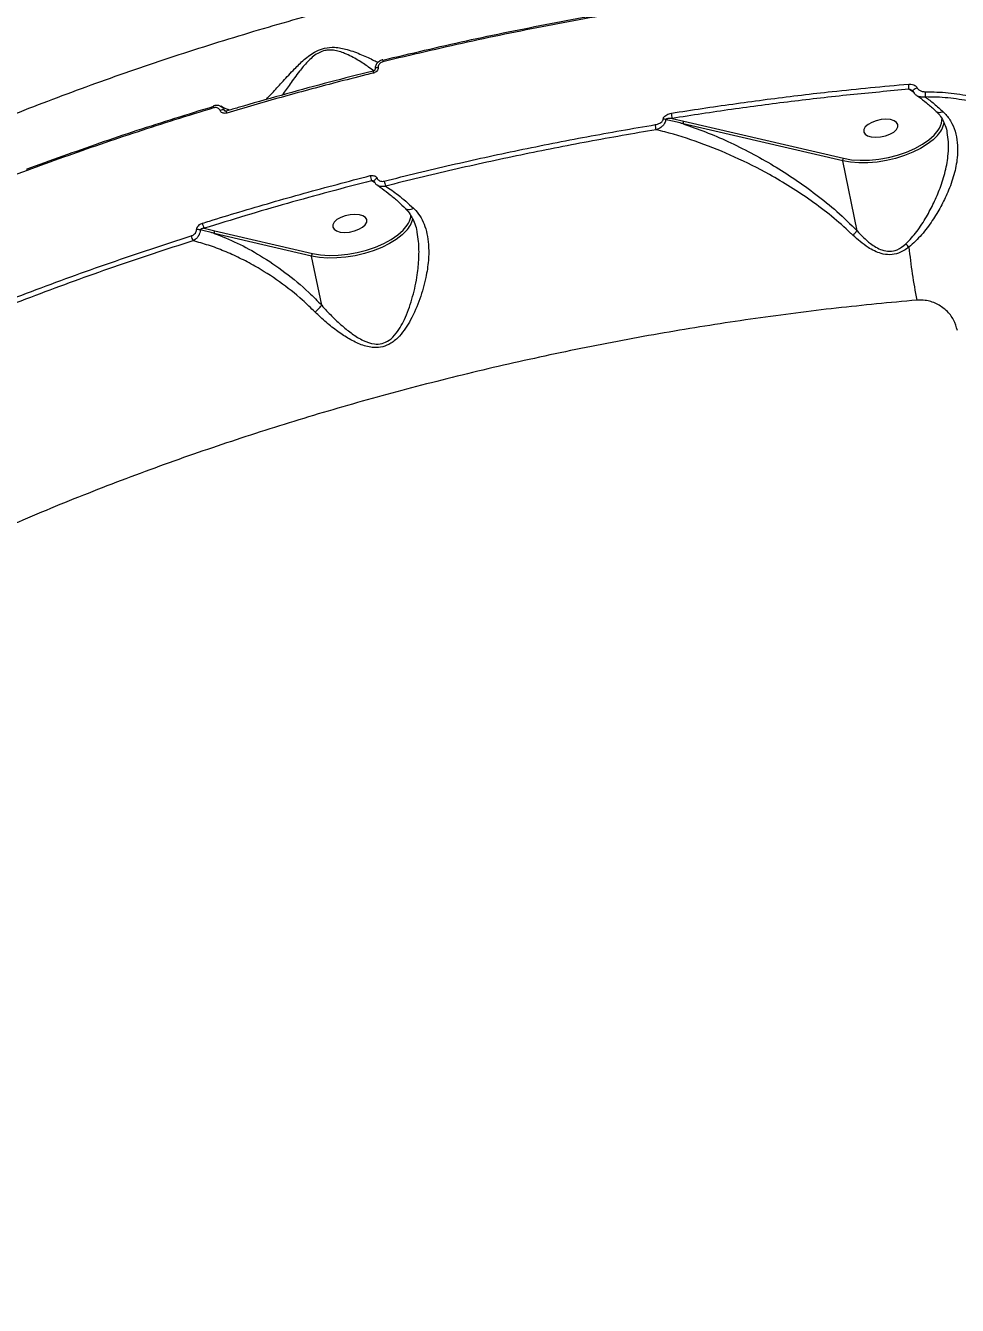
# Model space of a CAD drawing. Header units: millimetres. Extents: x -6901 to 7060, y -7557 to 6158.
# Drawn here: x -1207.9 to -968.3, y 652.4 to 981.6 of the extents above; entities that cross this region are included whole.
import ezdxf

# ---------------------------------------------------------------- set-up
doc = ezdxf.new("R2010")
doc.units = ezdxf.units.MM
for name, color, linetype in [('DIKOM_ОБЪЕКТ', 7, 'Continuous'), ('DIKOM_РАЗМЕР_ЗОНА', 7, 'Continuous'), ('DIKOM_РАЗМЕР_ОБЪЕКТА', 7, 'Continuous')]:
    doc.layers.add(name, color=color, linetype=linetype)
doc.styles.add('style1', font='arial.ttf', dxfattribs={"width": 0.8})
doc.dimstyles.new('1-50', dxfattribs={"dimtxt": 300, "dimasz": 200, "dimexe": 100, "dimexo": 0, "dimgap": 100, "dimtad": 1, "dimtxsty": 'style1', "dimcen": 200, "dimclrd": 7, "dimclre": 7, "dimclrt": 7, "dimadec": 1, "dimazin": 2, "dimtfac": 1, "dimtmove": 0, "dimatfit": 2, "dimfxl": 0, "dimlwd": 25, "dimlwe": 18, "dimarcsym": 0})

# ---------------------------------------------------------------- blocks, each defined once
blk = doc.blocks.new('*D2')
at = {"layer": 'Defpoints', "color": 0, "transparency": 16777216}
for p in [(-1102.73, 4151.17), (-5819.23, -4492.42), (4721.24, -4492.42)]:
    blk.add_point(p, dxfattribs=at)
at = {"layer": 'DIKOM_РАЗМЕР_ОБЪЕКТА', "color": 7, "lineweight": 18, "transparency": 16777216}
for p, q in [((-1102.73, 4151.17), (-5919.23, 4151.17)), ((4721.24, -4492.42), (-5919.23, -4492.42))]:
    blk.add_line(p, q, dxfattribs=at)
at = {"layer": 'DIKOM_РАЗМЕР_ОБЪЕКТА', "color": 7, "lineweight": 25, "transparency": 16777216}
blk.add_line((-5819.23, 3951.17), (-5819.23, -4292.42), dxfattribs=at)
at = {"layer": 'DIKOM_РАЗМЕР_ОБЪЕКТА', "color": 7, "transparency": 16777216}
for points in [[(-5852.56, 3951.17), (-5785.89, 3951.17), (-5819.23, 4151.17)], [(-5852.56, -4292.42), (-5785.89, -4292.42), (-5819.23, -4492.42)]]:
    blk.add_solid(points, dxfattribs=at)
at = {"layer": 'DIKOM_РАЗМЕР_ОБЪЕКТА', "color": 7, "transparency": 16777216, "insert": (-6072.4, -170.63), "char_height": 300, "attachment_point": 5, "rotation": 90, "style": 'style1'}
blk.add_mtext('8650', dxfattribs=at)
blk = doc.blocks.new('*D3')
at = {"layer": 'Defpoints', "color": 0, "transparency": 16777216}
for p in [(-1553.27, 6158.28), (-6450.85, -6312.94), (5659.92, -6312.94)]:
    blk.add_point(p, dxfattribs=at)
at = {"layer": 'DIKOM_РАЗМЕР_ЗОНА', "color": 7, "lineweight": 18, "transparency": 16777216}
for p, q in [((-1553.27, 6158.28), (-6550.85, 6158.28)), ((5659.92, -6312.94), (-6550.85, -6312.94))]:
    blk.add_line(p, q, dxfattribs=at)
at = {"layer": 'DIKOM_РАЗМЕР_ЗОНА', "color": 7, "lineweight": 25, "transparency": 16777216}
blk.add_line((-6450.85, 5958.28), (-6450.85, -6112.94), dxfattribs=at)
at = {"layer": 'DIKOM_РАЗМЕР_ЗОНА', "color": 7, "transparency": 16777216}
for points in [[(-6484.18, 5958.28), (-6417.52, 5958.28), (-6450.85, 6158.28)], [(-6484.18, -6112.94), (-6417.52, -6112.94), (-6450.85, -6312.94)]]:
    blk.add_solid(points, dxfattribs=at)
at = {"layer": 'DIKOM_РАЗМЕР_ЗОНА', "color": 7, "transparency": 16777216, "insert": (-6704.02, -77.33), "char_height": 300, "attachment_point": 5, "rotation": 90, "style": 'style1'}
blk.add_mtext('12500', dxfattribs=at)

msp = doc.modelspace()

# ---------------------------------------------------------------- linework, layer by layer
at = {"layer": 'DIKOM_ОБЪЕКТ', "color": 7, "linetype": 'Continuous', "lineweight": 15}
for p, q in [((-979.534, 964.411), (-980.773, 965.175)), ((-1041.649, 957.688), (-1038.609, 956.989)), ((-997.779, 946.753), (-1038.823, 956.319)), ((-1038.609, 956.989), (-997.564, 947.422)), ((-994.089, 928.8), (-997.779, 946.753)), ((-1118.058, 941.115), (-1118.945, 941.664)), ((-1162.026, 929.433), (-1159.232, 928.795)), ((-1159.232, 928.795), (-1134.162, 922.951)), ((-1134.376, 922.282), (-1159.446, 928.125)), ((-1131.776, 909.629), (-1134.376, 922.282))]:
    msp.add_line(p, q, dxfattribs=at)
at = {"layer": 'DIKOM_ОБЪЕКТ', "color": 7, "linetype": 'Continuous', "lineweight": 15, "flags": 128}
for points in [[(-1116.098, 972.779), (-1116.092, 972.778), (-1116.073, 972.751), (-1116.046, 972.691)], [(-1117.255, 970.811), (-1117.448, 970.779), (-1117.627, 970.729), (-1117.783, 970.665), (-1117.911, 970.587), (-1118.005, 970.5), (-1118.061, 970.407), (-1118.078, 970.311), (-1118.077, 970.305)], [(-979.707, 964.682), (-979.722, 964.767), (-979.68, 964.908), (-979.566, 965.063), (-979.39, 965.22), (-979.165, 965.364), (-978.909, 965.486), (-978.644, 965.575)], [(-1156.222, 959.068), (-1156.25, 959.226), (-1156.268, 959.361), (-1156.273, 959.468), (-1156.266, 959.544), (-1156.247, 959.584), (-1156.233, 959.591)], [(-997.564, 947.422), (-995.514, 947.074), (-993.281, 946.921), (-990.919, 946.967), (-988.486, 947.211), (-986.041, 947.647), (-983.642, 948.264), (-981.347, 949.047), (-979.213, 949.978), (-977.289, 951.034), (-975.624, 952.19), (-974.257, 953.417), (-973.221, 954.686), (-972.905, 955.199)], [(-989.284, 952.837), (-988.039, 952.931), (-986.788, 953.205), (-985.633, 953.637), (-984.666, 954.192), (-983.967, 954.825), (-983.591, 955.485), (-983.57, 956.117), (-983.905, 956.672), (-984.569, 957.104), (-985.508, 957.378), (-986.645, 957.472), (-987.89, 957.378), (-989.141, 957.104), (-990.297, 956.672), (-991.263, 956.117), (-991.963, 955.485), (-992.338, 954.825), (-992.359, 954.192), (-992.024, 953.637), (-991.361, 953.205), (-990.422, 952.931), (-989.284, 952.837)], [(-973.428, 953.272), (-974.517, 952.195), (-976.018, 951.031), (-977.777, 949.947), (-979.755, 948.966), (-981.909, 948.111), (-984.192, 947.399), (-986.555, 946.846), (-988.947, 946.464), (-991.316, 946.262), (-993.61, 946.242), (-995.78, 946.407), (-997.779, 946.753)], [(-1117.537, 942.271), (-1117.753, 942.163), (-1117.946, 942.035), (-1118.103, 941.896), (-1118.216, 941.752), (-1118.277, 941.613), (-1118.285, 941.486), (-1118.269, 941.433)], [(-1125.881, 928.366), (-1124.637, 928.46), (-1123.386, 928.734), (-1122.23, 929.166), (-1121.264, 929.721), (-1120.564, 930.354), (-1120.189, 931.014), (-1120.168, 931.646), (-1120.502, 932.201), (-1121.166, 932.633), (-1122.105, 932.907), (-1123.243, 933.001), (-1124.488, 932.907), (-1125.739, 932.633), (-1126.894, 932.201), (-1127.861, 931.646), (-1128.56, 931.014), (-1128.936, 930.354), (-1128.957, 929.721), (-1128.622, 929.166), (-1127.958, 928.734), (-1127.019, 928.46), (-1125.881, 928.366)], [(-1110.025, 928.801), (-1111.114, 927.724), (-1112.616, 926.56), (-1114.374, 925.476), (-1116.352, 924.495), (-1118.506, 923.64), (-1120.79, 922.928), (-1123.153, 922.375), (-1125.545, 921.993), (-1127.914, 921.791), (-1130.208, 921.771), (-1132.378, 921.936), (-1134.376, 922.282)], [(-1134.162, 922.951), (-1132.111, 922.603), (-1129.878, 922.45), (-1127.517, 922.496), (-1125.084, 922.74), (-1122.638, 923.176), (-1120.239, 923.793), (-1117.945, 924.576), (-1115.81, 925.507), (-1113.887, 926.563), (-1112.221, 927.719), (-1110.854, 928.946), (-1109.818, 930.215), (-1109.502, 930.728)]]:
    msp.add_lwpolyline(points, dxfattribs=at)
at = {"layer": 'DIKOM_ОБЪЕКТ', "color": 7, "linetype": 'Continuous', "lineweight": 15}
for centre, radius, start, end in [((-1114.641, 972.706), 1.459, 177.13195, 197.39865), ((-1117.3, 969.753), 1.238, 174.72672, 198.72145), ((-984.326, 965.756), 3.6, 350.71207, 12.41658), ((-980.767, 963.992), 4.302, 349.38929, 7.25081), ((-1158.937, 960.668), 0.698, 159.41444, 203.3556), ((-1157.302, 958.588), 1.303, 69.48148, 118.15111), ((-1050.806, 957.121), 9.174, 3.54357, 11.98232), ((-1056.504, 953.875), 10.76, 4.78969, 11.85536), ((-1043.957, 955.708), 1.815, 69.59714, 89.91508), ((-1038.109, 956.46), 0.728, 133.37373, 191.1353), ((-978.414, 957.99), 6.864, 316.58543, 349.14665), ((-977.034, 957.675), 4.815, 329.04835, 2.07177), ((-997.064, 946.893), 0.728, 133.37264, 191.13553), ((-1110.967, 944.617), 8.508, 191.21051, 200.31629), ((-1106.382, 943.439), 9.529, 191.34412, 199.32383), ((-1115.153, 933.624), 7.039, 316.75686, 346.21339), ((-1113.803, 933.274), 4.998, 329.37056, 355.23344), ((-1163.612, 927.029), 2.056, 73.94215, 99.69757), ((-1158.43, 931.485), 4.14, 190.86727, 209.70505), ((-1158.732, 928.265), 0.728, 133.38241, 191.13074), ((-1161.333, 928.25), 4.112, 191.07777, 209.69171), ((-988.474, 918.295), 9.932, 38.95676, 45.64908), ((-1133.662, 922.422), 0.728, 133.37035, 191.13753), ((-812.84, 942.447), 168.864, 186.08779, 190.75185)]:
    msp.add_arc(centre, radius, start, end, dxfattribs=at)
for points, knots in [([(-1392.428, 837.204), (-1390.636, 839.493), (-1385.931, 845.498), (-1377.088, 855.126), (-1366.055, 866.05), (-1354.065, 876.705), (-1341.239, 887.063), (-1327.642, 897.102), (-1313.056, 906.985), (-1297.489, 916.67), (-1280.974, 926.118), (-1263.868, 935.126), (-1246.245, 943.671), (-1228.187, 951.745), (-1209.403, 959.476), (-1189.93, 966.825), (-1169.821, 973.755), (-1149.504, 980.119), (-1129.055, 985.908), (-1108.549, 991.127), (-1087.663, 995.858), (-1066.456, 1000.064), (-1044.996, 1003.717), (-1023.733, 1006.743), (-1002.738, 1009.144), (-982.07, 1010.939), (-961.411, 1012.155), (-940.837, 1012.763), (-920.418, 1012.751), (-901.998, 1012.152), (-885.482, 1011.167), (-875.763, 1010.265), (-870.898, 1009.814)], [0, 0, 0, 0, 0.0213229, 0.0559646, 0.0906345, 0.1252764, 0.1589414, 0.1926323, 0.2262974, 0.2609393, 0.2956097, 0.3302517, 0.3639414, 0.3976567, 0.4313463, 0.4660117, 0.5007054, 0.5353709, 0.5691159, 0.6028868, 0.6366318, 0.6713524, 0.7061012, 0.7408219, 0.7746511, 0.8085063, 0.8423356, 0.8771407, 0.9119739, 0.946779, 0.9733646, 1, 1, 1, 1]), ([(-1116.046, 972.691), (-1108.901, 974.384), (-1094.612, 977.77), (-1072.903, 982.17), (-1051.042, 986.102), (-1036.406, 988.236), (-1029.088, 989.302)], [0, 0, 0, 0, 0.2485966, 0.4971936, 0.7485967, 1, 1, 1, 1]), ([(-1028.879, 988.911), (-1036.132, 987.856), (-1050.637, 985.744), (-1072.465, 981.83), (-1094.307, 977.415), (-1108.791, 973.985), (-1116.033, 972.27)], [0, 0, 0, 0, 0.2485966, 0.4971931, 0.7485966, 1, 1, 1, 1]), ([(-1146.172, 962.499), (-1145.536, 963.155), (-1144.182, 964.553), (-1141.711, 967.282), (-1139.104, 970.134), (-1136.769, 972.438), (-1134.857, 973.976), (-1133.128, 975.071), (-1130.919, 975.91), (-1128.696, 976.053), (-1126.793, 975.802), (-1124.347, 975.203), (-1121.437, 974.069), (-1118.812, 972.866), (-1117.629, 972.269), (-1117.284, 972.094)], [0, 0, 0, 0, 0.1027495, 0.2188812, 0.3373562, 0.4244354, 0.4686696, 0.5141515, 0.5657608, 0.6255363, 0.668726, 0.7129359, 0.8300442, 0.9504387, 1, 1, 1, 1]), ([(-1118.338, 969.894), (-1118.785, 970.218), (-1119.965, 971.073), (-1122.423, 972.707), (-1125.03, 974.099), (-1127.225, 974.925), (-1128.733, 975.273), (-1130.033, 975.305), (-1131.299, 975.086), (-1132.109, 974.786), (-1133.207, 974.188), (-1134.258, 973.417), (-1135.862, 971.851), (-1137.798, 969.491), (-1139.957, 966.528), (-1141.292, 964.634), (-1141.949, 963.702)], [0, 0, 0, 0, 0.0808804, 0.2135084, 0.3457825, 0.3923739, 0.4387903, 0.4851603, 0.499344, 0.5410872, 0.5510064, 0.5979226, 0.6451618, 0.7406112, 0.872367, 1, 1, 1, 1]), ([(-1116.095, 972.769), (-1116.14, 972.761), (-1116.478, 972.702), (-1117.068, 972.378), (-1117.702, 971.74), (-1118.065, 970.998), (-1118.046, 970.508), (-1118.039, 970.313)], [0, 0, 0, 0, 0.0402875, 0.2978163, 0.5605186, 0.8252646, 1, 1, 1, 1]), ([(-1116.033, 972.27), (-1116.194, 972.216), (-1116.517, 972.107), (-1116.91, 971.777), (-1117.175, 971.368), (-1117.257, 971.028), (-1117.255, 970.845), (-1117.255, 970.811)], [0, 0, 0, 0, 0.2363464, 0.4725824, 0.7091213, 0.9458243, 1, 1, 1, 1]), ([(-1118.53, 969.86), (-1119.024, 969.74), (-1123.251, 968.716), (-1131.166, 966.649), (-1142.251, 963.642), (-1150.609, 961.276), (-1155.24, 959.878), (-1156.23, 959.579)], [0, 0, 0, 0, 0.0388025, 0.3322387, 0.6263008, 0.9201061, 1, 1, 1, 1]), ([(-1118.472, 969.356), (-1119.117, 969.195), (-1122.343, 968.392), (-1130.286, 966.36), (-1142.26, 963.146), (-1151.566, 960.428), (-1156.222, 959.068)], [0, 0, 0, 0, 0.0507678, 0.253848, 0.6266955, 1, 1, 1, 1]), ([(-1118.082, 970.307), (-1118.081, 970.284), (-1118.079, 970.242), (-1118.135, 970.125), (-1118.235, 970.013), (-1118.373, 969.917), (-1118.482, 969.883), (-1118.535, 969.866)], [0, 0, 0, 0, 0.2581247, 0.4670283, 0.6437383, 0.826186, 1, 1, 1, 1]), ([(-1117.255, 970.811), (-1117.254, 970.777), (-1117.252, 970.595), (-1117.334, 970.257), (-1117.598, 969.849), (-1117.989, 969.52), (-1118.311, 969.41), (-1118.472, 969.356)], [0, 0, 0, 0, 0.0535375, 0.2898017, 0.5263475, 0.7631266, 1, 1, 1, 1]), ([(-1041.831, 959.026), (-1041.175, 959.13), (-1037.894, 959.653), (-1029.357, 960.956), (-1016.229, 962.772), (-999.144, 964.834), (-987.37, 965.923), (-980.81, 966.53)], [0, 0, 0, 0, 0.0321659, 0.1608351, 0.4183958, 0.6759567, 1, 1, 1, 1]), ([(-980.773, 965.175), (-985.805, 964.717), (-995.871, 963.801), (-1011.076, 962.054), (-1026.34, 960.056), (-1036.546, 958.477), (-1041.649, 957.688)], [0, 0, 0, 0, 0.2493138, 0.4986282, 0.7493143, 1, 1, 1, 1]), ([(-980.81, 966.53), (-980.757, 966.534), (-980.433, 966.556), (-979.877, 966.495), (-979.273, 966.251), (-978.855, 965.94), (-978.715, 965.697), (-978.644, 965.575)], [0, 0, 0, 0, 0.0639228, 0.3885783, 0.6455684, 0.8222826, 1, 1, 1, 1]), ([(-979.881, 964.839), (-979.883, 964.84), (-979.99, 964.919), (-980.266, 965.029), (-980.56, 965.129), (-980.742, 965.168), (-980.773, 965.175)], [0, 0, 0, 0, 0.0070276, 0.378853, 0.8963069, 1, 1, 1, 1]), ([(-979.882, 964.838), (-979.849, 964.817), (-979.79, 964.779), (-979.733, 964.723), (-979.707, 964.683), (-979.708, 964.686), (-979.709, 964.687)], [0, 0, 0, 0, 0.3143492, 0.5734478, 0.8189524, 1, 1, 1, 1]), ([(-979.699, 964.687), (-979.601, 964.503), (-979.388, 964.106), (-979.042, 963.765), (-978.812, 963.648), (-978.802, 963.643)], [0, 0, 0, 0, 0.4522101, 0.977554, 1, 1, 1, 1]), ([(-978.644, 965.575), (-978.571, 965.448), (-978.424, 965.195), (-977.981, 964.865), (-977.332, 964.587), (-976.796, 964.554), (-976.499, 964.535)], [0, 0, 0, 0, 0.1848821, 0.3685893, 0.650084, 1, 1, 1, 1]), ([(-976.499, 964.535), (-974.54, 964.51), (-970.596, 964.458), (-966.675, 963.759), (-964.7, 963.407)], [0, 0, 0, 0, 0.4964926, 1, 1, 1, 1]), ([(-978.816, 963.623), (-978.61, 963.488), (-977.768, 962.938), (-976.217, 961.694), (-974.711, 960.421), (-973.862, 959.581), (-973.7, 959.421)], [0, 0, 0, 0, 0.1268202, 0.5158771, 0.9077646, 1, 1, 1, 1]), ([(-976.538, 963.2), (-976.953, 963.182), (-977.716, 963.15), (-978.497, 963.399), (-978.769, 963.627), (-978.796, 963.65)], [0, 0, 0, 0, 0.5185823, 0.9515975, 1, 1, 1, 1]), ([(-976.538, 963.2), (-975.779, 962.641), (-974.254, 961.519), (-972.699, 960.101), (-971.918, 959.389)], [0, 0, 0, 0, 0.4978502, 1, 1, 1, 1]), ([(-964.997, 962.094), (-966.901, 962.435), (-970.736, 963.121), (-974.595, 963.174), (-976.538, 963.2)], [0, 0, 0, 0, 0.4964836, 1, 1, 1, 1]), ([(-1159.577, 960.392), (-1162.937, 959.364), (-1172.765, 956.358), (-1188.839, 951.052), (-1207.694, 944.317), (-1226.244, 937.182), (-1238.267, 932.089), (-1244.278, 929.543)], [0, 0, 0, 0, 0.1144542, 0.3347648, 0.5550757, 0.7775382, 1, 1, 1, 1]), ([(-1207.741, 944.621), (-1201.457, 946.904), (-1188.89, 951.471), (-1172.711, 956.79), (-1162.844, 959.811), (-1159.492, 960.837)], [0, 0, 0, 0, 0.3976947, 0.7953889, 1, 1, 1, 1]), ([(-1157.667, 960.71), (-1157.742, 960.763), (-1158.034, 960.967), (-1158.684, 961.045), (-1159.281, 961.046), (-1159.563, 960.914), (-1159.587, 960.902)], [0, 0, 0, 0, 0.1395615, 0.542822, 0.9603375, 1, 1, 1, 1]), ([(-1157.917, 959.737), (-1157.981, 959.861), (-1158.11, 960.111), (-1158.473, 960.361), (-1158.917, 960.482), (-1159.303, 960.466), (-1159.521, 960.407), (-1159.577, 960.392)], [0, 0, 0, 0, 0.2256866, 0.4513851, 0.6801676, 0.9176, 1, 1, 1, 1]), ([(-1156.222, 959.068), (-1156.279, 959.053), (-1156.503, 958.993), (-1156.899, 958.978), (-1157.351, 959.104), (-1157.72, 959.358), (-1157.851, 959.61), (-1157.917, 959.737)], [0, 0, 0, 0, 0.0825823, 0.3217142, 0.5512958, 0.7756366, 1, 1, 1, 1]), ([(-1155.447, 959.814), (-1155.701, 959.898), (-1156.401, 960.131), (-1157.19, 960.549), (-1157.693, 960.816)], [0, 0, 0, 0, 0.3629145, 1, 1, 1, 1]), ([(-1157.66, 960.721), (-1157.499, 960.624), (-1157.137, 960.404), (-1156.949, 960.021), (-1156.845, 959.808)], [0, 0, 0, 0, 0.4460476, 1, 1, 1, 1]), ([(-1156.845, 959.808), (-1156.824, 959.769), (-1156.799, 959.724), (-1156.733, 959.656), (-1156.691, 959.63), (-1156.654, 959.609)], [0, 0, 0, 0, 0.4947297, 0.5702951, 1, 1, 1, 1]), ([(-1156.845, 959.808), (-1156.801, 959.781), (-1156.666, 959.698), (-1156.533, 959.617), (-1156.443, 959.563)], [0, 0, 0, 0, 0.329036, 1, 1, 1, 1]), ([(-1156.237, 959.596), (-1156.275, 959.584), (-1156.376, 959.552), (-1156.52, 959.557), (-1156.626, 959.585), (-1156.648, 959.601), (-1156.656, 959.607)], [0, 0, 0, 0, 0.1862056, 0.5087885, 0.8265413, 1, 1, 1, 1]), ([(-1043.954, 957.523), (-1043.952, 957.552), (-1043.944, 957.69), (-1043.84, 957.969), (-1043.532, 958.332), (-1042.877, 958.776), (-1042.249, 958.926), (-1041.831, 959.026)], [0, 0, 0, 0, 0.0349268, 0.1620402, 0.3362818, 0.5591745, 1, 1, 1, 1]), ([(-971.918, 959.389), (-971.699, 959.169), (-970.821, 958.288), (-969.587, 956.446), (-968.581, 953.739), (-968.149, 950.732), (-968.257, 947.229), (-969.063, 943.16), (-970.577, 938.929), (-972.508, 934.961), (-974.75, 931.285), (-977.403, 927.638), (-979.624, 925.582), (-980.751, 924.539)], [0, 0, 0, 0, 0.0275937, 0.1106113, 0.1968357, 0.2795701, 0.3647242, 0.4761306, 0.5919429, 0.6876594, 0.7854561, 0.8910819, 1, 1, 1, 1]), ([(-973.733, 959.425), (-973.614, 959.322), (-973.072, 958.85), (-972.322, 957.806), (-971.52, 956.267), (-971.068, 955.027), (-970.952, 954.267), (-970.935, 954.15)], [0, 0, 0, 0, 0.0787494, 0.3599465, 0.6511079, 0.9462326, 1, 1, 1, 1]), ([(-971.918, 959.389), (-971.955, 959.372), (-972.068, 959.32), (-972.412, 959.192), (-972.93, 959.113), (-973.435, 959.203), (-973.62, 959.404), (-973.686, 959.476)], [0, 0, 0, 0, 0.0521045, 0.1611306, 0.4891148, 0.817138, 1, 1, 1, 1]), ([(-1115.725, 941.564), (-1109.986, 942.972), (-1098.507, 945.788), (-1081.1, 949.574), (-1063.584, 953.062), (-1051.844, 955.077), (-1045.974, 956.085)], [0, 0, 0, 0, 0.2490969, 0.4981939, 0.749097, 1, 1, 1, 1]), ([(-1045.782, 954.773), (-1051.597, 953.775), (-1063.226, 951.779), (-1080.66, 948.312), (-1098.07, 944.529), (-1109.606, 941.7), (-1115.375, 940.285)], [0, 0, 0, 0, 0.2490969, 0.498194, 0.749097, 1, 1, 1, 1]), ([(-1045.974, 956.085), (-1045.572, 956.183), (-1044.974, 956.327), (-1044.352, 956.751), (-1044.061, 957.095), (-1043.964, 957.362), (-1043.956, 957.495), (-1043.954, 957.523)], [0, 0, 0, 0, 0.445599, 0.6623243, 0.8364806, 0.9657433, 1, 1, 1, 1]), ([(-1043.324, 957.409), (-1043.325, 957.362), (-1043.328, 957.144), (-1043.429, 956.7), (-1043.765, 956.089), (-1044.415, 955.422), (-1045.142, 954.99), (-1045.652, 954.817), (-1045.782, 954.773)], [0, 0, 0, 0, 0.0398468, 0.1864724, 0.3714953, 0.5855152, 0.8948773, 1, 1, 1, 1]), ([(-995.156, 927.623), (-995.33, 927.792), (-997.103, 929.507), (-1000.62, 932.589), (-1005.832, 936.541), (-1011.186, 940.09), (-1017.764, 943.957), (-1025.58, 947.907), (-1034.581, 951.563), (-1041.318, 953.678), (-1045.022, 954.587), (-1045.782, 954.773)], [0, 0, 0, 0, 0.0115183, 0.1169978, 0.2229809, 0.3292411, 0.4351014, 0.6083264, 0.7820039, 0.9552825, 1, 1, 1, 1]), ([(-1041.649, 957.688), (-1041.958, 957.696), (-1042.409, 957.707), (-1042.925, 957.63), (-1043.168, 957.556), (-1043.275, 957.483), (-1043.311, 957.441), (-1043.321, 957.418), (-1043.324, 957.409)], [0, 0, 0, 0, 0.5065906, 0.7402851, 0.8952661, 0.953459, 0.9811396, 1, 1, 1, 1]), ([(-1038.823, 956.319), (-1039.083, 956.384), (-1040.383, 956.707), (-1041.885, 957.068), (-1043.126, 957.362), (-1043.324, 957.409)], [0, 0, 0, 0, 0.1734898, 0.8675066, 1, 1, 1, 1]), ([(-1038.823, 956.319), (-1036.906, 955.647), (-1033.071, 954.304), (-1027.249, 951.785), (-1021.397, 948.9), (-1015.642, 945.656), (-1010.045, 942.102), (-1004.589, 938.177), (-999.19, 933.828), (-995.789, 930.475), (-994.089, 928.8)], [0, 0, 0, 0, 0.1257433, 0.2514875, 0.3794614, 0.5074216, 0.6285584, 0.7496662, 0.8748952, 1, 1, 1, 1]), ([(-981.532, 925.397), (-980.559, 926.439), (-978.581, 928.558), (-976.28, 932.22), (-974.289, 935.96), (-972.616, 939.889), (-971.274, 944.141), (-970.595, 948.155), (-970.485, 951.522), (-970.8, 953.289), (-970.944, 954.099)], [0, 0, 0, 0, 0.1334201, 0.2714021, 0.3942271, 0.5193092, 0.6614639, 0.8083381, 0.9121379, 1, 1, 1, 1]), ([(-1162.496, 930.704), (-1161.869, 930.9), (-1158.738, 931.877), (-1150.047, 934.526), (-1136.319, 938.511), (-1124.984, 941.478), (-1119.312, 942.963)], [0, 0, 0, 0, 0.0441436, 0.2207209, 0.6100159, 1, 1, 1, 1]), ([(-1118.945, 941.664), (-1126.189, 939.761), (-1140.698, 935.952), (-1154.91, 931.608), (-1162.026, 929.433)], [0, 0, 0, 0, 0.4992723, 1, 1, 1, 1]), ([(-1119.312, 942.963), (-1119.26, 942.975), (-1119.03, 943.028), (-1118.621, 943.036), (-1118.145, 942.902), (-1117.755, 942.648), (-1117.61, 942.397), (-1117.537, 942.271)], [0, 0, 0, 0, 0.0733307, 0.3225396, 0.5550666, 0.7773762, 1, 1, 1, 1]), ([(-1118.353, 941.506), (-1118.371, 941.519), (-1118.452, 941.575), (-1118.632, 941.63), (-1118.814, 941.662), (-1118.921, 941.663), (-1118.945, 941.664)], [0, 0, 0, 0, 0.1039274, 0.4654141, 0.8772206, 1, 1, 1, 1]), ([(-1118.352, 941.508), (-1118.333, 941.496), (-1118.278, 941.463), (-1118.272, 941.444), (-1118.269, 941.433), (-1118.269, 941.433)], [0, 0, 0, 0, 0.3361093, 0.9798989, 1, 1, 1, 1]), ([(-1117.537, 942.271), (-1117.464, 942.144), (-1117.317, 941.89), (-1116.921, 941.631), (-1116.436, 941.493), (-1116.017, 941.499), (-1115.78, 941.552), (-1115.725, 941.564)], [0, 0, 0, 0, 0.2211152, 0.4418407, 0.6744916, 0.9251322, 1, 1, 1, 1]), ([(-1118.259, 941.437), (-1118.249, 941.406), (-1118.162, 941.126), (-1117.881, 940.765), (-1117.538, 940.562), (-1117.422, 940.493)], [0, 0, 0, 0, 0.0744707, 0.6868141, 1, 1, 1, 1]), ([(-1117.431, 940.435), (-1117.021, 940.172), (-1115.953, 939.486), (-1114.149, 938.081), (-1112.156, 936.376), (-1110.841, 935.077), (-1110.235, 934.478)], [0, 0, 0, 0, 0.1788767, 0.4663299, 0.7542293, 1, 1, 1, 1]), ([(-1115.375, 940.285), (-1115.457, 940.26), (-1115.817, 940.148), (-1116.448, 940.109), (-1117.071, 940.226), (-1117.332, 940.424), (-1117.402, 940.477)], [0, 0, 0, 0, 0.1155944, 0.5029842, 0.8661263, 1, 1, 1, 1]), ([(-1115.375, 940.285), (-1114.294, 939.568), (-1111.933, 937.999), (-1109.504, 935.79), (-1108.185, 934.592)], [0, 0, 0, 0, 0.4574435, 1, 1, 1, 1]), ([(-1108.185, 934.592), (-1108.116, 934.524), (-1107.504, 933.923), (-1106.478, 932.627), (-1105.383, 930.475), (-1104.647, 928.009), (-1104.215, 924.899), (-1104.262, 921.11), (-1104.971, 916.374), (-1106.428, 911.184), (-1108.304, 906.814), (-1110.197, 903.668), (-1111.813, 901.572), (-1113.756, 899.844), (-1116.062, 898.821), (-1118.732, 898.619), (-1121.674, 899.393), (-1124.733, 900.916), (-1127.728, 902.893), (-1130.68, 905.215), (-1132.543, 906.988), (-1133.48, 907.881)], [0, 0, 0, 0, 0.0056311, 0.0501942, 0.0960211, 0.1433435, 0.1917788, 0.2623062, 0.3349973, 0.4257398, 0.5191888, 0.5587292, 0.5987864, 0.6438234, 0.6799327, 0.7160764, 0.7691294, 0.8232024, 0.8784528, 0.9388515, 1, 1, 1, 1]), ([(-1110.267, 934.467), (-1110.024, 934.223), (-1109.381, 933.576), (-1108.564, 932.264), (-1107.816, 930.552), (-1107.392, 929.244), (-1107.272, 928.476), (-1107.26, 928.401)], [0, 0, 0, 0, 0.1608711, 0.4252214, 0.6960039, 0.97062, 1, 1, 1, 1]), ([(-1108.185, 934.592), (-1108.222, 934.571), (-1108.458, 934.434), (-1108.935, 934.236), (-1109.553, 934.167), (-1110.015, 934.267), (-1110.167, 934.457), (-1110.214, 934.516)], [0, 0, 0, 0, 0.046171, 0.2960047, 0.5832331, 0.8704707, 1, 1, 1, 1]), ([(-1165.369, 927.46), (-1165.133, 927.557), (-1164.717, 927.73), (-1164.27, 928.161), (-1164.001, 928.605), (-1163.973, 928.905), (-1163.959, 929.056)], [0, 0, 0, 0, 0.3292181, 0.5797689, 0.7885917, 1, 1, 1, 1]), ([(-1163.044, 929.005), (-1163.058, 928.753), (-1163.086, 928.26), (-1163.432, 927.493), (-1163.984, 926.794), (-1164.531, 926.393), (-1164.853, 926.238), (-1164.905, 926.213)], [0, 0, 0, 0, 0.2233983, 0.4376697, 0.6849774, 0.9488254, 1, 1, 1, 1]), ([(-1163.959, 929.056), (-1163.943, 929.214), (-1163.912, 929.529), (-1163.623, 929.995), (-1163.178, 930.405), (-1162.761, 930.618), (-1162.522, 930.695), (-1162.496, 930.704)], [0, 0, 0, 0, 0.214752, 0.4259261, 0.6817131, 0.9641542, 1, 1, 1, 1]), ([(-1162.026, 929.433), (-1162.178, 929.419), (-1162.442, 929.394), (-1162.76, 929.292), (-1162.942, 929.181), (-1163.025, 929.082), (-1163.038, 929.028), (-1163.044, 929.005)], [0, 0, 0, 0, 0.3756621, 0.6516892, 0.8445161, 0.9349478, 1, 1, 1, 1]), ([(-1159.446, 928.125), (-1159.706, 928.191), (-1160.904, 928.494), (-1162.104, 928.781), (-1163.044, 929.005)], [0, 0, 0, 0, 0.2174645, 1, 1, 1, 1]), ([(-1131.777, 909.62), (-1131.776, 909.619), (-1130.958, 908.678), (-1129.244, 906.84), (-1126.626, 904.373), (-1123.937, 902.223), (-1121.243, 900.531), (-1118.62, 899.569), (-1116.241, 899.647), (-1114.225, 900.629), (-1112.608, 902.329), (-1111.286, 904.393), (-1109.762, 907.508), (-1108.278, 911.879), (-1107.183, 917.017), (-1106.719, 921.778), (-1106.749, 925.47), (-1107.123, 927.609), (-1107.262, 928.401)], [0, 0, 0, 0, 0.0000968, 0.0727924, 0.1462518, 0.2100572, 0.274839, 0.3342328, 0.3730591, 0.4117713, 0.461861, 0.5077953, 0.5545154, 0.6637799, 0.7758586, 0.861242, 0.948593, 1, 1, 1, 1]), ([(-995.156, 927.623), (-995.126, 927.653), (-994.912, 927.867), (-994.499, 928.299), (-994.233, 928.62), (-994.09, 928.792)], [0, 0, 0, 0, 0.0699714, 0.5006005, 1, 1, 1, 1]), ([(-994.089, 928.8), (-994.089, 928.799), (-994.089, 928.796), (-994.089, 928.793), (-994.09, 928.792), (-994.09, 928.792)], [0, 0, 0, 0, 0.4582862, 0.8308615, 1, 1, 1, 1]), ([(-994.09, 928.792), (-994.089, 928.791), (-993.036, 927.617), (-991.492, 926.079), (-989.242, 924.543), (-987.609, 923.755), (-985.724, 923.372), (-983.47, 923.823), (-982.248, 924.815), (-981.532, 925.397)], [0, 0, 0, 0, 0.0003164, 0.3168738, 0.4308577, 0.5444527, 0.6783338, 0.8113868, 1, 1, 1, 1]), ([(-1245.19, 897.248), (-1238.857, 900.005), (-1226.192, 905.518), (-1206.439, 913.272), (-1186.205, 920.663), (-1172.314, 925.194), (-1165.369, 927.46)], [0, 0, 0, 0, 0.2485951, 0.4971904, 0.7485952, 1, 1, 1, 1]), ([(-1164.905, 926.213), (-1171.758, 923.978), (-1185.464, 919.509), (-1205.584, 912.171), (-1225.375, 904.413), (-1238.156, 898.851), (-1244.546, 896.07)], [0, 0, 0, 0, 0.248595, 0.49719, 0.7485947, 1, 1, 1, 1]), ([(-1133.48, 907.881), (-1134.552, 908.915), (-1137.474, 911.733), (-1142.652, 915.796), (-1148.116, 919.298), (-1152.884, 921.82), (-1156.874, 923.61), (-1160.897, 925.119), (-1163.569, 925.848), (-1164.905, 926.213)], [0, 0, 0, 0, 0.1128022, 0.3073766, 0.5062369, 0.6280314, 0.749829, 0.8749142, 1, 1, 1, 1]), ([(-1159.446, 928.125), (-1157.474, 927.341), (-1153.501, 925.76), (-1147.374, 922.39), (-1141.158, 918.177), (-1135.879, 913.798), (-1132.867, 910.738), (-1131.776, 909.629)], [0, 0, 0, 0, 0.206182, 0.4154232, 0.6401048, 0.8695989, 1, 1, 1, 1]), ([(-980.751, 924.539), (-981.61, 923.962), (-983.096, 922.964), (-985.649, 922.514), (-987.781, 922.832), (-989.652, 923.564), (-992.195, 924.985), (-993.911, 926.513), (-995.156, 927.623)], [0, 0, 0, 0, 0.1914572, 0.3312437, 0.4704838, 0.5823744, 0.6969274, 1, 1, 1, 1]), ([(-978.739, 910.945), (-985.626, 910.298), (-999.405, 909.003), (-1020.211, 906.308), (-1041.241, 903.041), (-1062.445, 899.131), (-1083.747, 894.594), (-1104.68, 889.523), (-1125.179, 883.95), (-1145.194, 877.915), (-1165.05, 871.319), (-1184.669, 864.161), (-1203.975, 856.454), (-1222.55, 848.363), (-1240.346, 839.926), (-1257.334, 831.184), (-1273.787, 821.998), (-1289.622, 812.381), (-1304.77, 802.356), (-1318.906, 792.136), (-1332.003, 781.761), (-1344.059, 771.271), (-1355.264, 760.502), (-1365.54, 749.478), (-1374.829, 738.232), (-1382.935, 727), (-1389.856, 715.819), (-1395.615, 704.725), (-1400.301, 693.545), (-1403.848, 682.316), (-1406.226, 671.074), (-1407.276, 660.838), (-1407.382, 651.587), (-1406.843, 646.09), (-1406.574, 643.339)], [0, 0, 0, 0, 0.0311784, 0.0623809, 0.0935594, 0.1256442, 0.1577551, 0.1898399, 0.2210202, 0.2522244, 0.2834046, 0.3154897, 0.3476009, 0.3796861, 0.410889, 0.4421158, 0.4733188, 0.5054257, 0.5375585, 0.5696653, 0.6009195, 0.6321978, 0.6634522, 0.69561, 0.7277939, 0.7599519, 0.7912842, 0.8226405, 0.8539729, 0.886209, 0.918471, 0.9507073, 0.9753304, 1, 1, 1, 1]), ([(-1133.48, 907.881), (-1133.444, 907.913), (-1133.199, 908.137), (-1132.744, 908.573), (-1132.172, 909.16), (-1131.908, 909.467), (-1131.777, 909.62)], [0, 0, 0, 0, 0.0544777, 0.3767084, 0.6883561, 1, 1, 1, 1]), ([(-1131.776, 909.629), (-1131.776, 909.627), (-1131.775, 909.625), (-1131.776, 909.622), (-1131.776, 909.621), (-1131.777, 909.62)], [0, 0, 0, 0, 0.4480424, 0.8253522, 1, 1, 1, 1]), ([(-968.277, 903.103), (-968.543, 904.046), (-969.071, 905.918), (-971.014, 908.343), (-973.57, 910.109), (-976.292, 910.987), (-978.019, 910.957), (-978.739, 910.945)], [0, 0, 0, 0, 0.2180194, 0.4332392, 0.6437891, 0.8514369, 1, 1, 1, 1])]:
    msp.add_open_spline(points, degree=3, knots=knots, dxfattribs=at)

# ---------------------------------------------------------------- dimensions: what is measured, and where the dimension line sits
at = {"layer": 'DIKOM_РАЗМЕР_ЗОНА'}
dim = msp.add_linear_dim(base=(-6450.85, -6312.937), p1=(-1553.272, 6158.285), p2=(5659.925, -6312.937), angle=90, text='12500', dimstyle='1-50', dxfattribs=at)
dim.commit()
dim.dimension.update_dxf_attribs({"geometry": '*D3', "text_midpoint": (-6450.85, -77.326), "dimtype": 160})
at = {"layer": 'DIKOM_РАЗМЕР_ОБЪЕКТА'}
dim = msp.add_linear_dim(base=(-5819.225, -4492.425), p1=(-1102.732, 4151.169), p2=(4721.24, -4492.425), angle=90, text='8650', dimstyle='1-50', dxfattribs=at)
dim.commit()
dim.dimension.update_dxf_attribs({"geometry": '*D2', "text_midpoint": (-5819.225, -170.628), "dimtype": 160})

doc.saveas('drawing.dxf')
